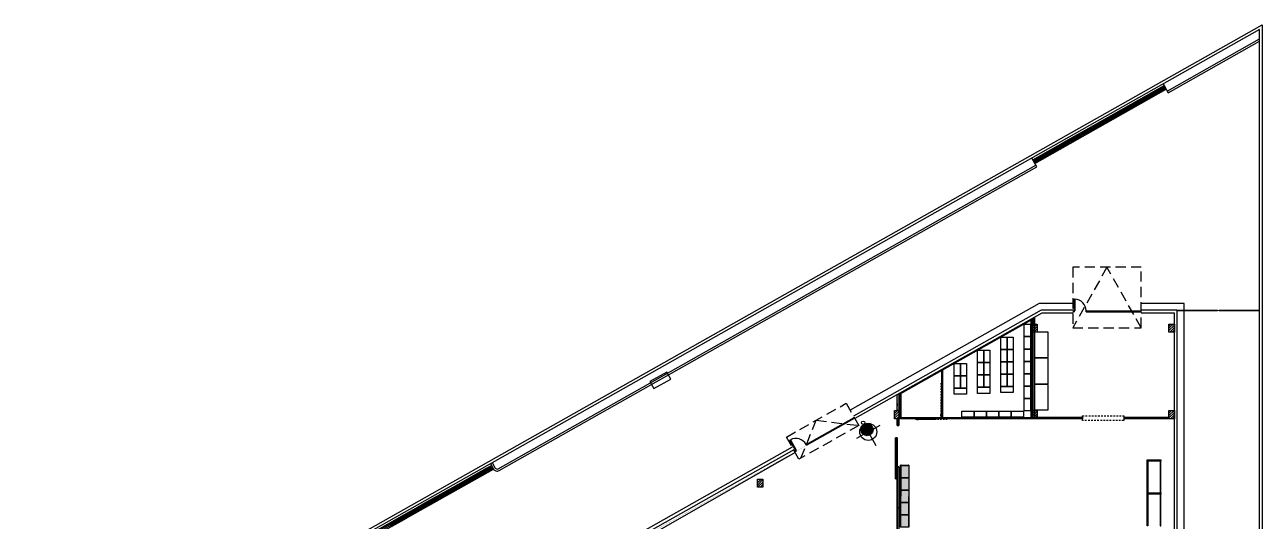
# Model space of a CAD drawing. Header units: millimetres. Extents: x 69.2 to 159.5, y 66.7 to 165.8.
# Drawn here: x 69.3 to 159.5, y 129.6 to 165.8 of the extents above; entities that cross this region are included whole.
import ezdxf

# ---------------------------------------------------------------- set-up
doc = ezdxf.new("R2010")
doc.units = ezdxf.units.MM
doc.linetypes.add('HIDDEN', pattern=[0.375, 0.25, -0.125])
doc.linetypes.add('HIDDEN2', pattern=[0.1875, 0.125, -0.0625])
doc.layers.add('CIVIL-ARQ', color=8, linetype='Continuous')
doc.layers.add('Hidrante nuevo', color=1, linetype='Continuous')

# ---------------------------------------------------------------- blocks, each defined once
blk = doc.blocks.new('A$C3E6B7836')
h = blk.add_hatch()
h.set_pattern_fill('ANSI31', color=256, style=0)
h.set_pattern_definition([(45, (-13.37838, -34.88476), (-0.08838835, 0.08838835), [])])
h.paths.add_polyline_path([(-0.2, -0.3), (-0.2, 0.3), (0.2, 0.3), (0.2, -0.3)])
blk.add_lwpolyline([(-0.2, -0.3), (-0.2, 0.3), (0.2, 0.3), (0.2, -0.3), (-0.2, -0.3)])
blk = doc.blocks.new('A$C0587192B')
at = {"color": 252}
for p, q in [((0.05, -0.1), (0.25, -0.1)), ((0.05, -0.15), (0.25, -0.15)), ((0.05, -0.2), (0.25, -0.2)), ((0.05, -0.25), (0.25, -0.25)), ((0.05, -0.3), (0.25, -0.3)), ((0.05, -0.35), (0.25, -0.35)), ((0.05, -0.4), (0.25, -0.4)), ((0.05, -0.45), (0.25, -0.45)), ((0.05, -0.5), (0.25, -0.5)), ((0.05, -0.55), (0.25, -0.55)), ((0.05, -0.6), (0.25, -0.6)), ((0.05, -0.65), (0.25, -0.65)), ((0.05, -0.7), (0.25, -0.7)), ((0.05, -0.75), (0.25, -0.75)), ((0.05, -0.8), (0.25, -0.8)), ((0.05, -0.85), (0.25, -0.85)), ((0.05, -0.9), (0.25, -0.9))]:
    blk.add_line(p, q, dxfattribs=at)
blk.add_lwpolyline([(0, -1), (0, 0), (0.3, 0), (0.3, -1), (0, -1)], dxfattribs=at)
blk.add_lwpolyline([(0.05, -0.95), (0.05, -0.05), (0.25, -0.05), (0.25, -0.95)], close=True, dxfattribs=at)
blk = doc.blocks.new('HID INT')
h = blk.add_hatch(color=0)
h.dxf.hatch_style = 1
edge = h.paths.add_edge_path()
edge.add_arc((0.929348, 0), 0.000266, 0, 360)
at = {"color": 0}
for q in [(0.929459, 0.000595), (0.929058, 0), (0.929084, 0), (0.930148, 0), (0.929459, -0.000595)]:
    blk.add_line((0.929459, 0), q, dxfattribs=at)
for centre, radius in [((0.928995, 0), 0.000077), ((0.929348, 0), 0.000266), ((0.929459, 0), 0.000375)]:
    blk.add_circle(centre, radius, dxfattribs=at)

msp = doc.modelspace()

# ---------------------------------------------------------------- hatches: boundary and pattern name
at = {"layer": 'CIVIL-ARQ'}
h = msp.add_hatch(color=256, dxfattribs=at)
h.paths.add_polyline_path([(133.127179, 137.177529), (133.127179, 138.949137), (142.607179, 144.30075), (142.607179, 137.177529)], flags=16)
h.paths.add_polyline_path([(135.54507, 137.177529), (135.54507, 137.117529), (142.667179, 137.117529), (142.667179, 144.403521), (133.067179, 138.984166), (133.067179, 137.117529), (134.18507, 137.117529), (134.18507, 137.177529)])
for points in [[(142.747179, 144.017529), (142.747179, 144.448683), (142.867179, 144.516425), (142.867179, 144.017529)], [(142.747179, 137.717529), (142.747179, 143.417529), (142.867179, 143.417529), (142.867179, 137.717529)], [(132.867179, 137.717529), (132.867179, 138.871263), (132.987179, 138.939005), (132.987179, 137.717529)], [(132.867179, 127.717529), (132.867179, 133.617529), (132.987179, 133.617529), (132.987179, 127.717529)]]:
    msp.add_hatch(color=256, dxfattribs=at).paths.add_polyline_path(points)
h = msp.add_hatch(color=256, dxfattribs=at)
h.paths.add_polyline_path([(136.112393, 138.547121), (136.172393, 138.547121), (136.172393, 140.697957), (136.112393, 140.664086)])
h.paths.add_polyline_path([(136.172393, 137.227529), (136.112393, 137.227529), (136.112393, 137.177529), (136.172393, 137.177529)])
h = msp.add_hatch(color=256, dxfattribs=at)
h.dxf.hatch_style = 1
h.paths.add_polyline_path([(132.987179, 137.117529), (132.867179, 137.117529), (132.867179, 136.617529), (132.987179, 136.617529)])
h = msp.add_hatch(color=256, dxfattribs=at)
h.dxf.hatch_style = 1
h.paths.add_polyline_path([(143.967179, 137.237529), (143.067179, 137.237529), (143.067179, 137.117529), (143.967179, 137.117529)])
h.paths.add_polyline_path([(146.367179, 137.237529), (143.967179, 137.237529), (143.967179, 137.117529), (146.367179, 137.117529)])
h.paths.add_polyline_path([(152.667179, 137.237529), (149.367179, 137.237529), (149.367179, 137.117529), (152.667179, 137.117529)])
h = msp.add_hatch(color=256, dxfattribs=at)
h.dxf.hatch_style = 1
h.paths.add_polyline_path([(132.877179, 133.617529), (132.977179, 133.617529), (132.977179, 130.617529), (132.877179, 130.617529)])
h = msp.add_hatch(color=256, dxfattribs=at)
h.dxf.hatch_style = 1
h.paths.add_polyline_path([(133.68909, 129.217529), (133.12159, 129.217529), (133.13784, 133.715529), (133.70534, 133.715529)])

# ---------------------------------------------------------------- linework, layer by layer
for p, q in [((69.268861, 114.911694), (159.467179, 165.8301)), ((159.267179, 165.487529), (69.367179, 114.737529)), ((159.267179, 66.917529), (159.267179, 165.487529)), ((159.467179, 165.8301), (159.467179, 66.717529)), ((152.53871, 161.000197), (159.267179, 164.798527)), ((152.612449, 160.869574), (159.267179, 164.626276)), ((152.243753, 161.522692), (152.612449, 160.869574)), ((142.738425, 155.98453), (152.317492, 161.392068)), ((142.885903, 155.723283), (152.464971, 161.130821)), ((142.664686, 156.115154), (142.885903, 155.723283)), ((143.033382, 155.462035), (142.664686, 156.115154)), ((103.76384, 133.465997), (142.959642, 155.592659)), ((103.837579, 133.335373), (143.033382, 155.462035)), ((145.650868, 145.517529), (143.216626, 145.517529)), ((153.767179, 145.517529), (150.650868, 145.517529)), ((153.767179, 76.417529), (153.767179, 145.517529)), ((142.747179, 144.448683), (142.747179, 137.117529)), ((142.867179, 144.516425), (142.867179, 137.117529)), ((145.650868, 145.017529), (143.348011, 145.017529)), ((145.650868, 144.817529), (143.400565, 144.817529)), ((145.650868, 144.967529), (145.760868, 144.967529)), ((145.650868, 144.917529), (145.760868, 144.917529)), ((146.640868, 144.967529), (150.650868, 144.967529)), ((146.640868, 144.917529), (150.650868, 144.917529)), ((153.267179, 145.017529), (150.650868, 145.017529)), ((153.067179, 144.817529), (150.650868, 144.817529)), ((153.067179, 77.117529), (153.067179, 144.817529)), ((153.267179, 76.917529), (153.267179, 145.017529)), ((136.172393, 140.717699), (136.172393, 137.177529)), ((136.112393, 140.630892), (136.112393, 137.177529)), ((132.987179, 138.939005), (132.987179, 136.617529)), ((126.228758, 135.238601), (129.720764, 137.209895)), ((126.253338, 135.19506), (129.745343, 137.166353)), ((146.367179, 137.117529), (146.367179, 137.237529)), ((146.367179, 137.117529), (146.367179, 137.237529)), ((146.367179, 137.237529), (146.367179, 137.117529)), ((149.367179, 137.237529), (149.367179, 137.117529)), ((149.367179, 137.237529), (149.367179, 137.117529)), ((125.366642, 134.751923), (125.462433, 134.805998)), ((125.391222, 134.708382), (125.487013, 134.762457)), ((93.257963, 128.052011), (103.281376, 133.710389)), ((103.035775, 133.514327), (103.134094, 133.340162)), ((103.079317, 133.538907), (103.177635, 133.364742)), ((103.122858, 133.563487), (103.221177, 133.389322)), ((103.166399, 133.588066), (103.264718, 133.413901)), ((103.207636, 133.841013), (103.428854, 133.449142)), ((103.20994, 133.612646), (103.308259, 133.438481)), ((103.253481, 133.637226), (103.3518, 133.463061)), ((103.33826, 133.914752), (103.559478, 133.522881)), ((132.867179, 133.617529), (132.867179, 87.117529)), ((132.987179, 133.617529), (132.987179, 87.117529)), ((133.12159, 129.217529), (133.13784, 133.715529)), ((133.13784, 133.715529), (133.70534, 133.715529)), ((133.70534, 133.715529), (133.68909, 129.217529)), ((93.405442, 127.790764), (103.428854, 133.449142)), ((102.948693, 133.465168), (103.047012, 133.291003)), ((102.992234, 133.489747), (103.090553, 133.315583))]:
    msp.add_line(p, q, dxfattribs=at)
at = {"layer": 'CIVIL-ARQ', "linetype": 'HIDDEN2'}
for p, q in [((146.367179, 137.334047), (149.367179, 137.334047)), ((146.367179, 136.996267), (146.367179, 137.334047)), ((149.367179, 137.334047), (149.367179, 136.996267)), ((149.367179, 136.996267), (146.367179, 136.996267))]:
    msp.add_line(p, q, dxfattribs=at)
at = {"layer": 'CIVIL-ARQ', "linetype": 'HIDDEN2', "ltscale": 6}
msp.add_lwpolyline([(150.650868, 148.151366), (145.650868, 148.151366), (145.650868, 143.730901), (150.650868, 143.730901)], close=True, dxfattribs=at)
for points in [[(150.650868, 143.730901), (148.150868, 148.151366), (145.650868, 143.730901)], [(124.786658, 135.779324), (129.140779, 138.237296), (130.052957, 136.621437), (125.698836, 134.163466), (124.786658, 135.779324)], [(125.838168, 134.242121), (126.963718, 137.00831), (130.052957, 136.621437)]]:
    msp.add_lwpolyline(points, dxfattribs=at)
at = {"layer": 'CIVIL-ARQ'}
for points in [[(149.267179, 148.358995), (149.267179, 148.358995)], [(149.267179, 148.358995), (149.267179, 148.358995)], [(133.127179, 137.177529), (133.127179, 138.949137), (142.607179, 144.30075), (142.607179, 137.177529)], [(116.060357, 140.506613), (114.839562, 139.817455), (115.12851, 139.305605), (116.349304, 139.994763)], [(136.112393, 137.177529), (136.112393, 140.630892), (133.127179, 138.949137), (133.127179, 137.177529)], [(136.052511, 137.211873), (136.092511, 137.211873), (136.092511, 138.568888), (136.052511, 138.568888)], [(133.067179, 137.217529), (133.167179, 137.217529), (133.167179, 137.117529), (133.067179, 137.117529)], [(134.21507, 137.177529), (134.21507, 137.117529), (134.18507, 137.117529), (134.18507, 137.177529)], [(134.267242, 137.067648), (134.267242, 137.107648), (135.667242, 137.107648), (135.667242, 137.067648)], [(135.54507, 137.177529), (135.54507, 137.117529), (135.51507, 137.117529), (135.51507, 137.177529)], [(136.040158, 137.315293), (136.040158, 137.409119), (136.032845, 137.409119), (136.032845, 137.315293)], [(136.052511, 137.315293), (136.052511, 137.329943), (136.040158, 137.329943), (136.040158, 137.315293)], [(134.297834, 137.067648), (134.312484, 137.067648), (134.312484, 137.055294), (134.297834, 137.055294)], [(134.297834, 137.055294), (134.39166, 137.055294), (134.39166, 137.047981), (134.297834, 137.047981)], [(134.37701, 137.067648), (134.39166, 137.067648), (134.39166, 137.055294), (134.37701, 137.055294)], [(132.747179, 132.722082), (132.867179, 132.722082), (132.867179, 135.722082), (132.747179, 135.722082)], [(132.747179, 135.722082), (132.867179, 135.722082), (132.867179, 132.722082), (132.747179, 132.722082)], [(103.15637, 133.524988), (103.20553, 133.437906), (94.470385, 128.506776), (94.421226, 128.593858)], [(102.905152, 133.440588), (103.262414, 133.642268), (103.360733, 133.468103), (103.003471, 133.266423)], [(103.281376, 133.710389), (103.379694, 133.536224), (103.20553, 133.437906), (103.107211, 133.61207)], [(132.877179, 133.617529), (132.977179, 133.617529), (132.977179, 130.617529), (132.877179, 130.617529)], [(152.067179, 134.117529), (152.067179, 134.017529), (151.067179, 134.017529), (151.067179, 134.117529)], [(151.117179, 134.017529), (151.117179, 131.717529), (151.067179, 131.717529), (151.067179, 134.017529)], [(152.017179, 134.017529), (152.017179, 131.717529), (152.067179, 131.717529), (152.067179, 134.017529)], [(152.067179, 131.717529), (152.067179, 131.617529), (151.067179, 131.617529), (151.067179, 131.717529)], [(151.117179, 131.617529), (151.117179, 129.317529), (151.067179, 129.317529), (151.067179, 131.617529)], [(152.017179, 131.617529), (152.017179, 129.317529), (152.067179, 129.317529), (152.067179, 131.617529)]]:
    msp.add_lwpolyline(points, close=True, dxfattribs=at)
for points in [[(143.216626, 145.517529), (129.425807, 137.732389)], [(145.760868, 144.967529), (145.760868, 145.837529), (145.810868, 145.837529), (145.810868, 144.967529), (145.760868, 144.967529)], [(143.348011, 145.017529), (129.671604, 137.296977)], [(143.400565, 144.817529), (129.769923, 137.122812)], [(133.067179, 137.117529), (133.067179, 138.984166), (142.667179, 144.403521), (142.667179, 137.117529), (133.067179, 137.117529)], [(142.747179, 144.017529), (142.747179, 144.448683), (142.867179, 144.516425), (142.867179, 144.017529), (142.747179, 144.017529)], [(145.750868, 144.917529), (145.720868, 144.917529), (145.720868, 144.907529), (145.760868, 144.907529), (145.760868, 144.977529), (145.720868, 144.977529), (145.720868, 144.967529), (145.750868, 144.967529), (145.750868, 144.917529)], [(146.650868, 144.917529), (146.680868, 144.917529), (146.680868, 144.907529), (146.640868, 144.907529), (146.640868, 144.977529), (146.680868, 144.977529), (146.680868, 144.967529), (146.650868, 144.967529), (146.650868, 144.917529)], [(153.317179, 145.017529), (156.217179, 145.017529), (156.217179, 144.967529), (153.317179, 144.967529), (153.317179, 145.017529)], [(156.317179, 145.017529), (159.217179, 145.017529), (159.217179, 144.967529), (156.317179, 144.967529), (156.317179, 145.017529)], [(142.117179, 143.995886), (142.567179, 143.995886), (142.567179, 143.095886), (142.117179, 143.095886), (142.117179, 143.995886)], [(142.747179, 137.717529), (142.747179, 143.417529), (142.867179, 143.417529), (142.867179, 137.717529), (142.747179, 137.717529)], [(143.867179, 141.567529), (143.867179, 143.417529), (142.867179, 143.417529), (142.867179, 141.567529), (143.867179, 141.567529)], [(140.417179, 143.06446), (140.867179, 143.06446), (140.867179, 142.16446), (140.417179, 142.16446), (140.417179, 143.06446)], [(140.867179, 143.06446), (141.317179, 143.06446), (141.317179, 142.16446), (140.867179, 142.16446), (140.867179, 143.06446)], [(142.117179, 143.095886), (142.567179, 143.095886), (142.567179, 142.195886), (142.117179, 142.195886), (142.117179, 143.095886)], [(138.717179, 142.104782), (139.167179, 142.104782), (139.167179, 141.204782), (138.717179, 141.204782), (138.717179, 142.104782)], [(139.167179, 142.104782), (139.617179, 142.104782), (139.617179, 141.204782), (139.167179, 141.204782), (139.167179, 142.104782)], [(140.417179, 142.16446), (140.867179, 142.16446), (140.867179, 141.26446), (140.417179, 141.26446), (140.417179, 142.16446)], [(140.867179, 142.16446), (141.317179, 142.16446), (141.317179, 141.26446), (140.867179, 141.26446), (140.867179, 142.16446)], [(142.117179, 142.195886), (142.567179, 142.195886), (142.567179, 141.295886), (142.117179, 141.295886), (142.117179, 142.195886)], [(136.112393, 140.683828), (136.172393, 140.717699), (136.172393, 137.177529), (136.112393, 137.177529), (136.112393, 140.683828)], [(137.017179, 141.145105), (137.467179, 141.145105), (137.467179, 140.245105), (137.017179, 140.245105), (137.017179, 141.145105)], [(137.467179, 141.145105), (137.917179, 141.145105), (137.917179, 140.245105), (137.467179, 140.245105), (137.467179, 141.145105)], [(138.717179, 141.204782), (139.167179, 141.204782), (139.167179, 140.304782), (138.717179, 140.304782), (138.717179, 141.204782)], [(139.167179, 141.204782), (139.617179, 141.204782), (139.617179, 140.304782), (139.167179, 140.304782), (139.167179, 141.204782)], [(140.417179, 141.26446), (140.867179, 141.26446), (140.867179, 140.36446), (140.417179, 140.36446), (140.417179, 141.26446)], [(140.867179, 141.26446), (141.317179, 141.26446), (141.317179, 140.36446), (140.867179, 140.36446), (140.867179, 141.26446)], [(142.117179, 141.295886), (142.567179, 141.295886), (142.567179, 140.395886), (142.117179, 140.395886), (142.117179, 141.295886)], [(143.867179, 139.667529), (143.867179, 141.517529), (142.867179, 141.517529), (142.867179, 139.667529), (143.867179, 139.667529)], [(137.017179, 140.245105), (137.467179, 140.245105), (137.467179, 139.345105), (137.017179, 139.345105), (137.017179, 140.245105)], [(137.467179, 140.245105), (137.917179, 140.245105), (137.917179, 139.345105), (137.467179, 139.345105), (137.467179, 140.245105)], [(138.717179, 140.304782), (139.167179, 140.304782), (139.167179, 139.404782), (138.717179, 139.404782), (138.717179, 140.304782)], [(139.167179, 140.304782), (139.617179, 140.304782), (139.617179, 139.404782), (139.167179, 139.404782), (139.167179, 140.304782)], [(140.417179, 140.36446), (140.867179, 140.36446), (140.867179, 139.46446), (140.417179, 139.46446), (140.417179, 140.36446)], [(140.867179, 140.36446), (141.317179, 140.36446), (141.317179, 139.46446), (140.867179, 139.46446), (140.867179, 140.36446)], [(142.117179, 140.395886), (142.567179, 140.395886), (142.567179, 139.495886), (142.117179, 139.495886), (142.117179, 140.395886)], [(132.867179, 137.717529), (132.867179, 138.871263), (132.987179, 138.939005), (132.987179, 137.717529), (132.867179, 137.717529)], [(137.917179, 139.345105), (137.917179, 138.895105), (137.017179, 138.895105), (137.017179, 139.345105), (137.917179, 139.345105)], [(139.617179, 139.404782), (139.617179, 138.954782), (138.717179, 138.954782), (138.717179, 139.404782), (139.617179, 139.404782)], [(141.317179, 139.46446), (141.317179, 139.01446), (140.417179, 139.01446), (140.417179, 139.46446), (141.317179, 139.46446)], [(142.117179, 139.495886), (142.567179, 139.495886), (142.567179, 138.595886), (142.117179, 138.595886), (142.117179, 139.495886)], [(143.867179, 137.767529), (143.867179, 139.617529), (142.867179, 139.617529), (142.867179, 137.767529), (143.867179, 137.767529)], [(136.112393, 138.547121), (136.112393, 138.577121), (136.102393, 138.577121), (136.102393, 138.537529), (136.182393, 138.537529), (136.182393, 138.577121), (136.172393, 138.577121), (136.172393, 138.547121), (136.112393, 138.547121)], [(142.117179, 138.595886), (142.567179, 138.595886), (142.567179, 137.695886), (142.117179, 137.695886), (142.117179, 138.595886)], [(132.867179, 136.617529), (132.867179, 137.117529), (132.987179, 137.117529), (132.987179, 136.617529)], [(136.112393, 137.227529), (136.112393, 137.197529), (136.102393, 137.197529), (136.102393, 137.237529), (136.182393, 137.237529), (136.182393, 137.197529), (136.172393, 137.197529), (136.172393, 137.227529), (136.112393, 137.227529)], [(138.475666, 137.67111), (138.475666, 137.22111), (137.575666, 137.22111), (137.575666, 137.67111), (138.475666, 137.67111)], [(139.375666, 137.67111), (139.375666, 137.22111), (138.475666, 137.22111), (138.475666, 137.67111), (139.375666, 137.67111)], [(140.275666, 137.67111), (140.275666, 137.22111), (139.375666, 137.22111), (139.375666, 137.67111), (140.275666, 137.67111)], [(141.175666, 137.67111), (141.175666, 137.22111), (140.275666, 137.22111), (140.275666, 137.67111), (141.175666, 137.67111)], [(142.075666, 137.67111), (142.075666, 137.22111), (141.175666, 137.22111), (141.175666, 137.67111), (142.075666, 137.67111)], [(143.067179, 137.237529), (146.367179, 137.237529)], [(146.367179, 137.117529), (143.067179, 137.117529), (143.067179, 137.237529)], [(149.367179, 137.237529), (152.667179, 137.237529), (152.667179, 137.117529), (149.367179, 137.117529)], [(132.867179, 136.617529), (132.987179, 136.617529)], [(125.462433, 134.805998), (125.034746, 135.563615), (125.078287, 135.588195), (125.505974, 134.830578), (125.462433, 134.805998)], [(125.209299, 135.030727), (78.704792, 108.778183)], [(125.415802, 134.66484), (101.867179, 121.173683)], [(125.317483, 134.839005), (105.068861, 123.408331)], [(125.478304, 134.757541), (125.45218, 134.742793), (125.457096, 134.734085), (125.491929, 134.753749), (125.457517, 134.814706), (125.422684, 134.795043), (125.4276, 134.786334), (125.453725, 134.801082), (125.478304, 134.757541)], [(126.262046, 135.199976), (126.288171, 135.214724), (126.293087, 135.206016), (126.258254, 135.186352), (126.223842, 135.247309), (126.258675, 135.266973), (126.263591, 135.258265), (126.237467, 135.243517), (126.262046, 135.199976)], [(102.837031, 133.459549), (103.281376, 133.710389), (103.428854, 133.449142), (102.984509, 133.198302), (102.837031, 133.459549)], [(132.867179, 127.717529), (132.867179, 133.617529)], [(132.987179, 133.617529), (132.987179, 127.717529), (132.867179, 127.717529)], [(132.987179, 133.617529), (132.867179, 133.617529)], [(133.70534, 133.717529), (133.70534, 132.817529), (133.10534, 132.817529), (133.10534, 133.717529), (133.70534, 133.717529)], [(133.10534, 133.717529), (133.10534, 133.684029), (133.10734, 133.684029), (133.10734, 133.715529), (133.13784, 133.715529), (133.13784, 133.717529), (133.10534, 133.717529)], [(133.70534, 133.717529), (133.67184, 133.717529), (133.67184, 133.715529), (133.70334, 133.715529), (133.70334, 133.685029), (133.70534, 133.685029), (133.70534, 133.717529)], [(133.10534, 132.817529), (133.10534, 132.851029), (133.10734, 132.851029), (133.10734, 132.819529), (133.13784, 132.819529), (133.13784, 132.817529), (133.10534, 132.817529)], [(133.70534, 132.817529), (133.70534, 131.917529), (133.10534, 131.917529), (133.10534, 132.817529), (133.70534, 132.817529)], [(133.10534, 132.817529), (133.10534, 132.784029), (133.10734, 132.784029), (133.10734, 132.815529), (133.13784, 132.815529), (133.13784, 132.817529), (133.10534, 132.817529)], [(133.70534, 132.817529), (133.67184, 132.817529), (133.67184, 132.819529), (133.70334, 132.819529), (133.70334, 132.850029), (133.70534, 132.850029), (133.70534, 132.817529)], [(133.70534, 132.817529), (133.67184, 132.817529), (133.67184, 132.815529), (133.70334, 132.815529), (133.70334, 132.785029), (133.70534, 132.785029), (133.70534, 132.817529)], [(133.10534, 131.917529), (133.10534, 131.951029), (133.10734, 131.951029), (133.10734, 131.919529), (133.13784, 131.919529), (133.13784, 131.917529), (133.10534, 131.917529)], [(133.70534, 131.917529), (133.70534, 131.017529), (133.10534, 131.017529), (133.10534, 131.917529), (133.70534, 131.917529)], [(133.10534, 131.917529), (133.10534, 131.884029), (133.10734, 131.884029), (133.10734, 131.915529), (133.13784, 131.915529), (133.13784, 131.917529), (133.10534, 131.917529)], [(133.70534, 131.917529), (133.67184, 131.917529), (133.67184, 131.919529), (133.70334, 131.919529), (133.70334, 131.950029), (133.70534, 131.950029), (133.70534, 131.917529)], [(133.70534, 131.917529), (133.67184, 131.917529), (133.67184, 131.915529), (133.70334, 131.915529), (133.70334, 131.885029), (133.70534, 131.885029), (133.70534, 131.917529)], [(133.10534, 131.017529), (133.10534, 131.051029), (133.10734, 131.051029), (133.10734, 131.019529), (133.13784, 131.019529), (133.13784, 131.017529), (133.10534, 131.017529)], [(133.70534, 131.017529), (133.70534, 130.117529), (133.10534, 130.117529), (133.10534, 131.017529), (133.70534, 131.017529)], [(133.10534, 131.017529), (133.10534, 130.984029), (133.10734, 130.984029), (133.10734, 131.015529), (133.13784, 131.015529), (133.13784, 131.017529), (133.10534, 131.017529)], [(133.70534, 131.017529), (133.67184, 131.017529), (133.67184, 131.019529), (133.70334, 131.019529), (133.70334, 131.050029), (133.70534, 131.050029), (133.70534, 131.017529)], [(133.70534, 131.017529), (133.67184, 131.017529), (133.67184, 131.015529), (133.70334, 131.015529), (133.70334, 130.985029), (133.70534, 130.985029), (133.70534, 131.017529)], [(133.10534, 130.117529), (133.10534, 130.151029), (133.10734, 130.151029), (133.10734, 130.119529), (133.13784, 130.119529), (133.13784, 130.117529), (133.10534, 130.117529)], [(133.70534, 130.117529), (133.70534, 129.217529), (133.10534, 129.217529), (133.10534, 130.117529), (133.70534, 130.117529)], [(133.10534, 130.117529), (133.10534, 130.084029), (133.10734, 130.084029), (133.10734, 130.115529), (133.13784, 130.115529), (133.13784, 130.117529), (133.10534, 130.117529)], [(133.70534, 130.117529), (133.67184, 130.117529), (133.67184, 130.119529), (133.70334, 130.119529), (133.70334, 130.150029), (133.70534, 130.150029), (133.70534, 130.117529)], [(133.70534, 130.117529), (133.67184, 130.117529), (133.67184, 130.115529), (133.70334, 130.115529), (133.70334, 130.085029), (133.70534, 130.085029), (133.70534, 130.117529)]]:
    msp.add_lwpolyline(points, dxfattribs=at)
at = {"layer": 'CIVIL-ARQ', "linetype": 'HIDDEN', "ltscale": 0.005}
for points in [[(136.102393, 137.217529), (136.072511, 137.217529), (136.072511, 139.748387), (136.102393, 139.748387)], [(134.20007, 137.117529), (134.20007, 137.087648), (136.544258, 137.087648), (136.544258, 137.117529)]]:
    msp.add_lwpolyline(points, dxfattribs=at)
at = {"layer": 'CIVIL-ARQ'}
msp.add_lwpolyline([(132.987179, 136.617529, 0, 0, 0), (132.867179, 76.917529, 0, 0, 0), (79.367179, 76.917529, 0, 0, 0), (79.367179, 109.148387, 0, 0, 0), (101.654974, 121.626446, 0.01, 0.01, 0), (101.717179, 121.516253, 0.01, 0.01, 0), (105.11802, 123.321249, 0.01, 0.01, 0), (132.867179, 138.871263, 0.01, 0.01, 0), (132.987179, 136.617529, 0.01, 0.01, 0), (132.987179, 136.617529, 0.01, 0.01, 0)], format="xyseb", dxfattribs=at)
at = {"layer": 'CIVIL-ARQ', "const_width": 0.01}
msp.add_lwpolyline([(134.39166, 137.041768), (136.957544, 137.041768)], dxfattribs=at)
at = {"layer": 'CIVIL-ARQ'}
for centre, radius, start, end in [((145.760868, 144.967529), 0.871436, 0, 86.710757), ((125.462433, 134.805998), 0.871436, 29.445429, 116.156186), ((103.690101, 133.59662), 0.15, 209.445429, 299.445429), ((103.690101, 133.59662), 0.3, 209.445429, 299.445429)]:
    msp.add_arc(centre, radius, start, end, dxfattribs=at)

# ---------------------------------------------------------------- block references
at = {"layer": 'CIVIL-ARQ', "rotation": 299.445429}
for p in [(151.446668, 160.900474), (152.317492, 161.392068), (149.705019, 159.917285), (150.575844, 160.408879), (147.963371, 158.934096), (148.834195, 159.425691), (146.221722, 157.950908), (147.092547, 158.442502), (144.480074, 156.967719), (145.350898, 157.459313), (143.609249, 156.476124), (101.966206, 132.967955), (102.837031, 133.459549), (100.224558, 131.984766), (101.095382, 132.476361), (98.482909, 131.001578), (99.353734, 131.493172), (96.741261, 130.018389), (97.612085, 130.509983)]:
    msp.add_blockref('A$C0587192B', p, dxfattribs=at)
at = {"layer": 'CIVIL-ARQ'}
for p in [(142.867179, 143.717529), (152.867179, 143.717529), (132.867179, 137.417529), (142.867179, 137.417529), (152.867179, 137.417529), (122.867179, 132.417529)]:
    msp.add_blockref('A$C3E6B7836', p, dxfattribs=at)
at = {"layer": 'Hidrante nuevo', "xscale": 1653.1312, "yscale": 1653.1312, "zscale": 1653.1312, "rotation": 299.443974}
msp.add_blockref('HID INT', (-624.556137, 1474.208885), dxfattribs=at)

doc.saveas('drawing.dxf')
